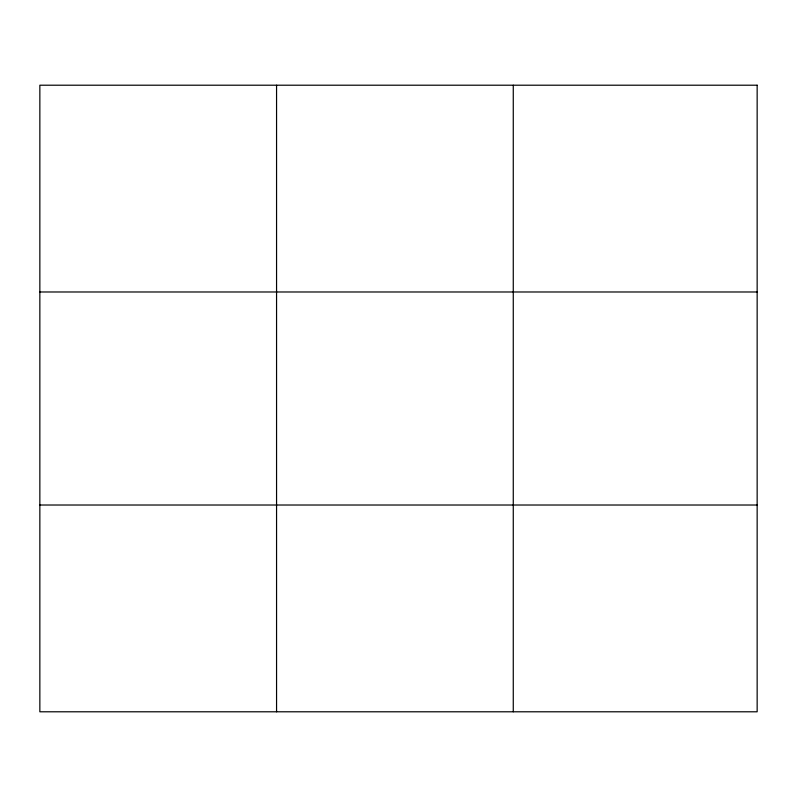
<?xml version="1.0" encoding="UTF-8"?>
<svg xmlns="http://www.w3.org/2000/svg" width="797" height="797" viewBox="0 0 797 797"><rect width="100%" height="100%" fill="white"/><g stroke="black" fill="none" stroke-linecap="round" stroke-linejoin="round"><path stroke-width="1.2" d="M276.559 711.791L276.559 85.209M513.268 711.791L513.268 85.209M39.85 291.981L757.15 291.981M39.85 505.019L757.15 505.019M757.15 85.209L757.15 711.791L39.85 711.791L39.85 85.209L757.15 85.209"/></g></svg>
